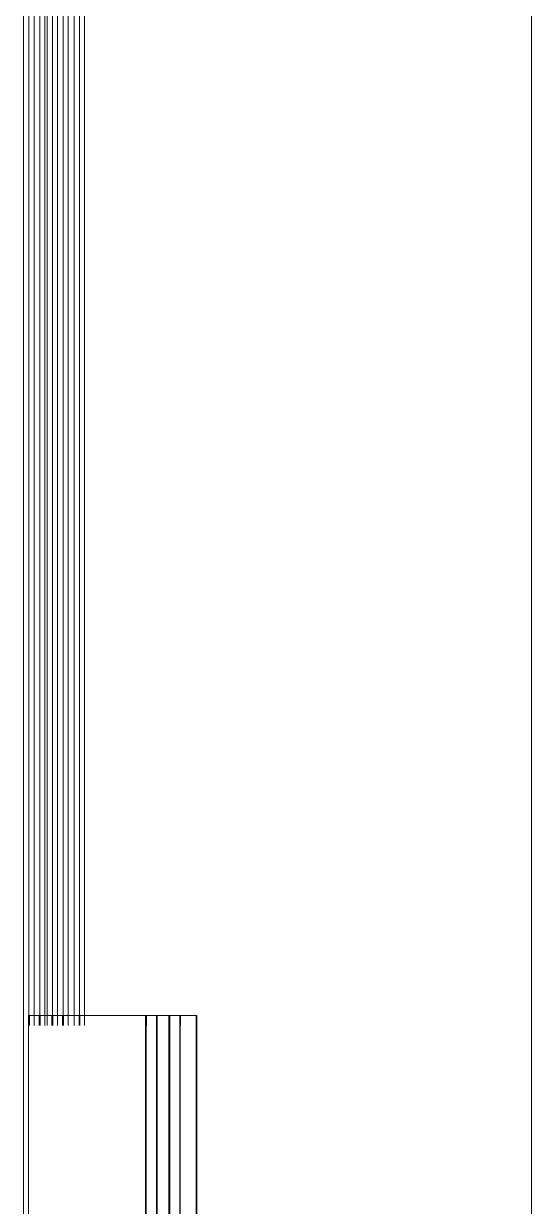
# Model space of a CAD drawing. Header units: millimetres. Extents: x 900982 to 1200730, y -305 to 27743.
# Drawn here: x 1020985.9 to 1021035.8, y 6316.2 to 6432.5 of the extents above; entities that cross this region are included whole.
import ezdxf

# ---------------------------------------------------------------- set-up
doc = ezdxf.new("R2010")
doc.units = ezdxf.units.MM
for name, color, linetype, lineweight in [('A-DOOR', 31, 'Continuous', 5), ('A-DOOR-FRAM', 31, 'Continuous', 5), ('A-GENM', 13, 'Continuous', 5)]:
    doc.layers.add(name, color=color, linetype=linetype, lineweight=lineweight)

# ---------------------------------------------------------------- blocks, each defined once
blk = doc.blocks.new('Generic Models 6 - Generic Models 2-971374-SECTION - GRIDS 2A')
at = {"layer": 'A-GENM'}
blk.add_line((1021035.8, 6207.57), (1021035.8, 6621.81), dxfattribs=at)
blk = doc.blocks.new('X_Door-Panel-Hinge-Standard - Standard-958284-SECTION - GRIDS 2A')
at = {"layer": 'A-DOOR'}
blk.add_line((1020986.95, 7565), (1020986.95, 6334), dxfattribs=at)
blk = doc.blocks.new('X_Door-Panel-Hinge-Standard - Standard-958351-SECTION - GRIDS 2A')
at = {"layer": 'A-DOOR'}
blk.add_line((1020986.44, 7565), (1020986.44, 6334), dxfattribs=at)
blk = doc.blocks.new('X_Door-Frame-Metal - Standard-2885300-SECTION - GRIDS 2A')
at = {"layer": 'A-DOOR-FRAM'}
blk.add_line((1020985.92, 7600), (1020985.92, 5200), dxfattribs=at)
blk = doc.blocks.new('X_Door-Handle-Lockwood 4800 Series Lever - Standard-764996-SECTION - GRIDS 2A')
at = {"layer": 'A-DOOR'}
for p, q in [((1020997.9, 6335), (1020986.4, 6335)), ((1020986.4, 6335), (1020986.42, 6335)), ((1020997.92, 6335), (1020997.9, 6335)), ((1020986.4, 6151), (1020986.4, 6334)), ((1020997.9, 6334), (1020997.9, 6151))]:
    blk.add_line(p, q, dxfattribs=at)
for centre, start_param, end_param in [((1020986.4, 6334), 0, 1.570796), ((1020986.42, 6334), 4.712389, 6.283185), ((1020997.9, 6334), 0, 1.570796), ((1020997.92, 6334), 4.712389, 6.283185)]:
    blk.add_ellipse(centre, major_axis=(0, 1), ratio=0.000553, start_param=start_param, end_param=end_param, dxfattribs=at)
blk = doc.blocks.new('X_Door-Handle-Lockwood 4800 Series Lever - Standard-765406-SECTION - GRIDS 2A')
at = {"layer": 'A-DOOR'}
for p, q in [((1020997.97, 6335), (1020986.47, 6335)), ((1020986.47, 6335), (1020986.48, 6335)), ((1020997.98, 6335), (1020997.97, 6335)), ((1020997.97, 6334), (1020997.97, 6311.66))]:
    blk.add_line(p, q, dxfattribs=at)
for centre, start_param, end_param in [((1020986.47, 6334), 0, 1.570796), ((1020986.48, 6334), 4.712389, 6.283185), ((1020997.97, 6334), 0, 1.570796), ((1020997.98, 6334), 4.712389, 6.283185)]:
    blk.add_ellipse(centre, major_axis=(0, 1), ratio=0.000553, start_param=start_param, end_param=end_param, dxfattribs=at)
blk = doc.blocks.new('X_Door-Panel-Hinge-Standard - Standard-V8-SECTION - GRIDS 2A')
at = {"layer": 'A-DOOR'}
blk.add_line((1020987.5, 7565), (1020987.5, 6334), dxfattribs=at)
blk = doc.blocks.new('X_Door-Handle-Lockwood 4800 Series Lever - Standard-V10-SECTION - GRIDS 2A')
at = {"layer": 'A-DOOR'}
for p, q in [((1020998.96, 6335), (1020987.46, 6335)), ((1020987.46, 6335), (1020987.47, 6335)), ((1020998.97, 6335), (1020998.96, 6335)), ((1020998.96, 6334), (1020998.96, 6311.66))]:
    blk.add_line(p, q, dxfattribs=at)
for centre, start_param, end_param in [((1020987.46, 6334), 0, 1.570796), ((1020987.47, 6334), 4.712389, 6.283185), ((1020998.96, 6334), 0, 1.570796), ((1020998.97, 6334), 4.712389, 6.283185)]:
    blk.add_ellipse(centre, major_axis=(0, 1), ratio=0.000553, start_param=start_param, end_param=end_param, dxfattribs=at)
blk = doc.blocks.new('X_Door-Handle-Lockwood 4800 Series Lever - Standard-V11-SECTION - GRIDS 2A')
at = {"layer": 'A-DOOR'}
for p, q in [((1020999.03, 6335), (1020987.53, 6335)), ((1020987.53, 6335), (1020987.54, 6335)), ((1020999.04, 6335), (1020999.03, 6335)), ((1020999.03, 6334), (1020999.03, 6311.66))]:
    blk.add_line(p, q, dxfattribs=at)
for centre, start_param, end_param in [((1020987.53, 6334), 0, 1.570796), ((1020987.54, 6334), 4.712389, 6.283185), ((1020999.03, 6334), 0, 1.570796), ((1020999.04, 6334), 4.712389, 6.283185)]:
    blk.add_ellipse(centre, major_axis=(0, 1), ratio=0.000553, start_param=start_param, end_param=end_param, dxfattribs=at)
blk = doc.blocks.new('X_Door-Panel-Hinge-Standard - Standard-V12-SECTION - GRIDS 2A')
at = {"layer": 'A-DOOR'}
blk.add_line((1020989.25, 7565), (1020989.25, 6334), dxfattribs=at)
blk = doc.blocks.new('X_Door-Frame-Metal - Standard-V13-SECTION - GRIDS 2A')
at = {"layer": 'A-DOOR-FRAM'}
blk.add_line((1020988.22, 7600), (1020988.22, 6334), dxfattribs=at)
blk = doc.blocks.new('X_Door-Handle-Lockwood 4800 Series Lever - Standard-V14-SECTION - GRIDS 2A')
at = {"layer": 'A-DOOR'}
for p, q in [((1021000.2, 6335), (1020988.7, 6335)), ((1020988.7, 6335), (1020988.72, 6335)), ((1021000.22, 6335), (1021000.2, 6335)), ((1021000.2, 6334), (1021000.2, 6311.66))]:
    blk.add_line(p, q, dxfattribs=at)
for centre, start_param, end_param in [((1020988.7, 6334), 0, 1.570796), ((1020988.72, 6334), 4.712389, 6.283185), ((1021000.2, 6334), 0, 1.570796), ((1021000.22, 6334), 4.712389, 6.283185)]:
    blk.add_ellipse(centre, major_axis=(0, 1), ratio=0.000553, start_param=start_param, end_param=end_param, dxfattribs=at)
blk = doc.blocks.new('X_Door-Handle-Lockwood 4800 Series Lever - Standard-V15-SECTION - GRIDS 2A')
at = {"layer": 'A-DOOR'}
for p, q in [((1021000.27, 6335), (1020988.77, 6335)), ((1020988.77, 6335), (1020988.78, 6335)), ((1021000.28, 6335), (1021000.27, 6335)), ((1021000.27, 6334), (1021000.27, 6311.66))]:
    blk.add_line(p, q, dxfattribs=at)
for centre, start_param, end_param in [((1020988.77, 6334), 0, 1.570796), ((1020988.78, 6334), 4.712389, 6.283185), ((1021000.27, 6334), 0, 1.570796), ((1021000.28, 6334), 4.712389, 6.283185)]:
    blk.add_ellipse(centre, major_axis=(0, 1), ratio=0.000553, start_param=start_param, end_param=end_param, dxfattribs=at)
blk = doc.blocks.new('X_Door-Panel-Hinge-Standard - Standard-V16-SECTION - GRIDS 2A')
at = {"layer": 'A-DOOR'}
blk.add_line((1020990.3, 7565), (1020990.3, 6334), dxfattribs=at)
blk = doc.blocks.new('X_Door-Panel-Hinge-Standard - Standard-V17-SECTION - GRIDS 2A')
at = {"layer": 'A-DOOR'}
blk.add_line((1020989.79, 7565), (1020989.79, 6334), dxfattribs=at)
blk = doc.blocks.new('X_Door-Handle-Lockwood 4800 Series Lever - Standard-V18-SECTION - GRIDS 2A')
at = {"layer": 'A-DOOR'}
for p, q in [((1021001.25, 6335), (1020989.75, 6335)), ((1020989.75, 6335), (1020989.76, 6335)), ((1021001.26, 6335), (1021001.25, 6335)), ((1021001.25, 6334), (1021001.25, 6311.66))]:
    blk.add_line(p, q, dxfattribs=at)
for centre, start_param, end_param in [((1020989.75, 6334), 0, 1.570796), ((1020989.76, 6334), 4.712389, 6.283185), ((1021001.25, 6334), 0, 1.570796), ((1021001.26, 6334), 4.712389, 6.283185)]:
    blk.add_ellipse(centre, major_axis=(0, 1), ratio=0.000553, start_param=start_param, end_param=end_param, dxfattribs=at)
blk = doc.blocks.new('X_Door-Handle-Lockwood 4800 Series Lever - Standard-V19-SECTION - GRIDS 2A')
at = {"layer": 'A-DOOR'}
for p, q in [((1021001.31, 6335), (1020989.81, 6335)), ((1020989.81, 6335), (1020989.83, 6335)), ((1021001.33, 6335), (1021001.31, 6335)), ((1021001.31, 6334), (1021001.31, 6311.66))]:
    blk.add_line(p, q, dxfattribs=at)
for centre, start_param, end_param in [((1020989.81, 6334), 0, 1.570796), ((1020989.83, 6334), 4.712389, 6.283185), ((1021001.31, 6334), 0, 1.570796), ((1021001.33, 6334), 4.712389, 6.283185)]:
    blk.add_ellipse(centre, major_axis=(0, 1), ratio=0.000553, start_param=start_param, end_param=end_param, dxfattribs=at)
blk = doc.blocks.new('X_Door-Panel-Hinge-Standard - Standard-V20-SECTION - GRIDS 2A')
at = {"layer": 'A-DOOR'}
blk.add_line((1020991.4, 7565), (1020991.4, 6334), dxfattribs=at)
blk = doc.blocks.new('X_Door-Frame-Metal - Standard-V21-SECTION - GRIDS 2A')
at = {"layer": 'A-DOOR-FRAM'}
blk.add_line((1020990.88, 7600), (1020990.88, 6334), dxfattribs=at)
blk = doc.blocks.new('X_Door-Handle-Lockwood 4800 Series Lever - Standard-V22-SECTION - GRIDS 2A')
at = {"layer": 'A-DOOR'}
for p, q in [((1021002.87, 6335), (1020991.37, 6335)), ((1020991.37, 6335), (1020991.38, 6335)), ((1021002.88, 6335), (1021002.87, 6335)), ((1021002.86, 6334), (1021002.86, 6311.66))]:
    blk.add_line(p, q, dxfattribs=at)
for centre, start_param, end_param in [((1020991.37, 6334), 0, 1.570796), ((1020991.38, 6334), 4.712389, 6.283185), ((1021002.87, 6334), 0, 1.570796), ((1021002.88, 6334), 4.712389, 6.283185)]:
    blk.add_ellipse(centre, major_axis=(0, 1), ratio=0.000553, start_param=start_param, end_param=end_param, dxfattribs=at)
blk = doc.blocks.new('X_Door-Handle-Lockwood 4800 Series Lever - Standard-V23-SECTION - GRIDS 2A')
at = {"layer": 'A-DOOR'}
for p, q in [((1021002.93, 6335), (1020991.43, 6335)), ((1020991.43, 6335), (1020991.45, 6335)), ((1021002.95, 6335), (1021002.93, 6335)), ((1021002.93, 6334), (1021002.93, 6311.66))]:
    blk.add_line(p, q, dxfattribs=at)
for centre, start_param, end_param in [((1020991.43, 6334), 0, 1.570796), ((1020991.45, 6334), 4.712389, 6.283185), ((1021002.93, 6334), 0, 1.570796), ((1021002.95, 6334), 4.712389, 6.283185)]:
    blk.add_ellipse(centre, major_axis=(0, 1), ratio=0.000553, start_param=start_param, end_param=end_param, dxfattribs=at)

msp = doc.modelspace()

# ---------------------------------------------------------------- block references
at = {"layer": 'A-DOOR'}
for name, p in [('X_Door-Frame-Metal - Standard-2885300-SECTION - GRIDS 2A', (0, 0)), ('X_Door-Frame-Metal - Standard-V13-SECTION - GRIDS 2A', (0, 0)), ('X_Door-Frame-Metal - Standard-V21-SECTION - GRIDS 2A', (0, 0)), ('X_Door-Panel-Hinge-Standard - Standard-958351-SECTION - GRIDS 2A', (0, 0)), ('X_Door-Panel-Hinge-Standard - Standard-958284-SECTION - GRIDS 2A', (0, 0)), ('X_Door-Panel-Hinge-Standard - Standard-V8-SECTION - GRIDS 2A', (0, 0)), ('X_Door-Panel-Hinge-Standard - Standard-958284-SECTION - GRIDS 2A', (1.06, 0)), ('X_Door-Panel-Hinge-Standard - Standard-V8-SECTION - GRIDS 2A', (1.24, 0)), ('X_Door-Panel-Hinge-Standard - Standard-V12-SECTION - GRIDS 2A', (0, 0)), ('X_Door-Panel-Hinge-Standard - Standard-V17-SECTION - GRIDS 2A', (0, 0)), ('X_Door-Panel-Hinge-Standard - Standard-V16-SECTION - GRIDS 2A', (0, 0)), ('X_Door-Panel-Hinge-Standard - Standard-V20-SECTION - GRIDS 2A', (0, 0)), ('X_Door-Panel-Hinge-Standard - Standard-958284-SECTION - GRIDS 2A', (4.96, 0)), ('X_Door-Handle-Lockwood 4800 Series Lever - Standard-764996-SECTION - GRIDS 2A', (0, 0)), ('X_Door-Handle-Lockwood 4800 Series Lever - Standard-765406-SECTION - GRIDS 2A', (0, 0)), ('X_Door-Handle-Lockwood 4800 Series Lever - Standard-V10-SECTION - GRIDS 2A', (0, 0)), ('X_Door-Handle-Lockwood 4800 Series Lever - Standard-V11-SECTION - GRIDS 2A', (0, 0)), ('X_Door-Handle-Lockwood 4800 Series Lever - Standard-V14-SECTION - GRIDS 2A', (0, 0)), ('X_Door-Handle-Lockwood 4800 Series Lever - Standard-V15-SECTION - GRIDS 2A', (0, 0)), ('X_Door-Handle-Lockwood 4800 Series Lever - Standard-V18-SECTION - GRIDS 2A', (0, 0)), ('X_Door-Handle-Lockwood 4800 Series Lever - Standard-V19-SECTION - GRIDS 2A', (0, 0)), ('X_Door-Handle-Lockwood 4800 Series Lever - Standard-V22-SECTION - GRIDS 2A', (0, 0)), ('X_Door-Handle-Lockwood 4800 Series Lever - Standard-V23-SECTION - GRIDS 2A', (0, 0))]:
    msp.add_blockref(name, p, dxfattribs=at)
at = {"layer": 'A-GENM'}
msp.add_blockref('Generic Models 6 - Generic Models 2-971374-SECTION - GRIDS 2A', (0, 0), dxfattribs=at)

doc.saveas('drawing.dxf')
